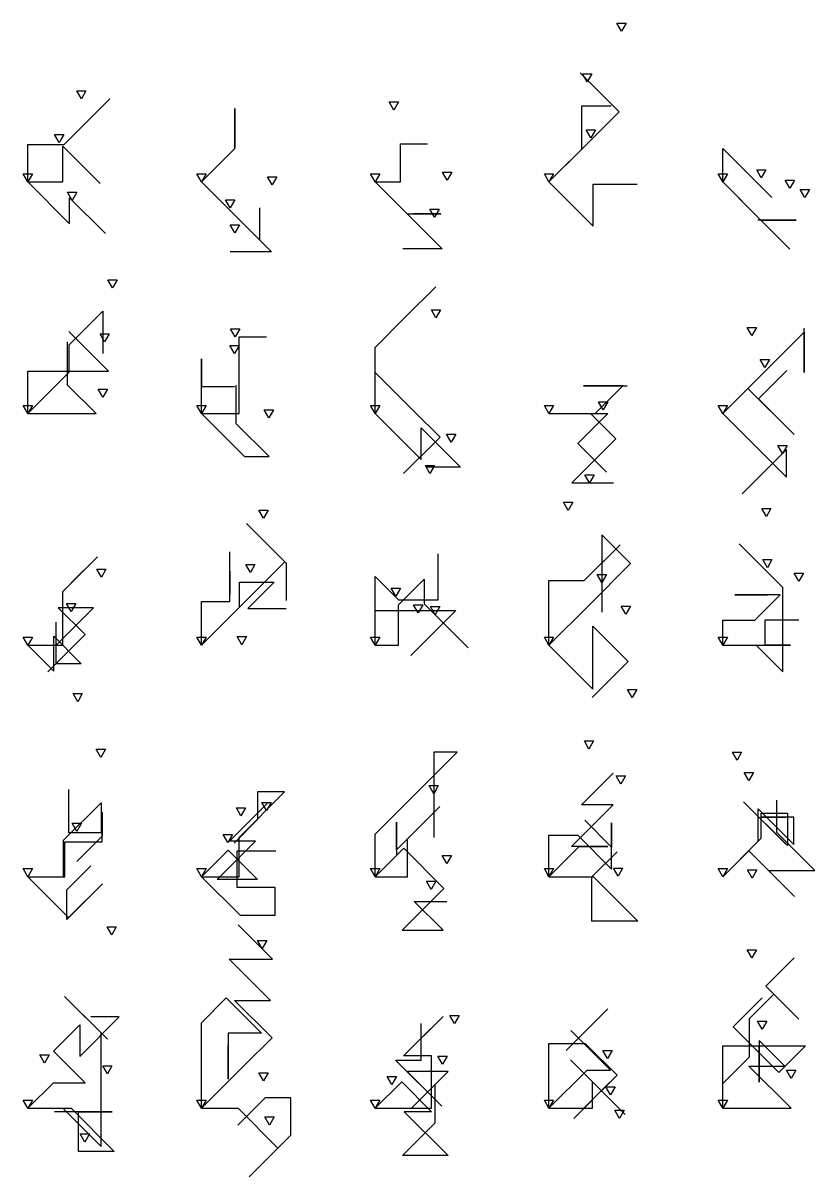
# Model space of a CAD drawing. Header units: metres. Extents: x 306 to 1743, y 254 to 1897.
# Drawn here: x 306 to 990, y 901 to 1897 of the extents above; entities that cross this region are included whole.
import ezdxf

# ---------------------------------------------------------------- set-up
doc = ezdxf.new("R2010")
doc.units = ezdxf.units.M

msp = doc.modelspace()

# ---------------------------------------------------------------- linework, layer by layer
for p, q in [((820.58026, 1820.5802), (786.77264, 1854.3878)), ((341.41525, 1792.3411), (380.88895, 1831.8148)), ((788.4611, 1788.4612), (788.4611, 1825.892)), ((788.4611, 1825.892), (813.6166, 1825.892)), ((488.85797, 1788.858), (488.85797, 1823.4094)), ((488.85797, 1823.4094), (488.85797, 1789.8036)), ((795.5492, 1795.5492), (820.58026, 1820.5802)), ((760, 1760), (795.5492, 1795.5492)), ((310, 1760), (310, 1792.3411)), ((310, 1792.3411), (341.41525, 1792.3411)), ((340.2797, 1760), (340.2797, 1791.0054)), ((340.2797, 1791.0054), (372.51675, 1758.7683)), ((460, 1760), (488.85797, 1788.858)), ((631.7596, 1760), (631.7596, 1793.0795)), ((631.7596, 1793.0795), (655.0339, 1793.0795)), ((760, 1760), (788.4611, 1788.4612)), ((910, 1760), (910, 1788.9154)), ((910, 1788.9154), (931.35333, 1767.5621)), ((931.35333, 1767.5621), (952.2842, 1746.6312)), ((310, 1760), (346.19977, 1723.8002)), ((310, 1760), (340.2797, 1760)), ((460, 1760), (485.50082, 1734.4991)), ((460, 1760), (480.07037, 1739.9297)), ((610, 1760), (631.7596, 1760)), ((610, 1760), (637.4335, 1732.5665)), ((610, 1760), (644.08276, 1725.9172)), ((760, 1760), (798.2431, 1721.7568)), ((798.2431, 1721.7568), (798.2431, 1758.0887)), ((798.2431, 1758.0887), (836.2168, 1758.0887)), ((910, 1760), (942.85474, 1727.1453)), ((910, 1760), (937.35895, 1732.6411)), ((346.19977, 1723.8002), (346.19977, 1746.351)), ((346.19977, 1746.351), (377.15662, 1715.394)), ((480.07037, 1739.9297), (510.34036, 1709.6597)), ((485.50082, 1734.4991), (520.43823, 1699.5618)), ((510.34036, 1709.6597), (510.34036, 1737.7299)), ((637.4335, 1732.5665), (666.7681, 1732.5665)), ((666.7681, 1732.5665), (643.14777, 1732.5665)), ((644.08276, 1725.9172), (667.6793, 1702.3207)), ((937.35895, 1732.6411), (968.03723, 1701.9629)), ((973.2722, 1727.1453), (940.3746, 1727.1453)), ((942.85474, 1727.1453), (973.2722, 1727.1453)), ((968.03723, 1701.9629), (943.2953, 1726.7048)), ((520.43823, 1699.5618), (484.86758, 1699.5618)), ((667.6793, 1702.3207), (633.89905, 1702.3207)), ((635.98206, 1643.1476), (662.434, 1669.5995)), ((345.88788, 1619.4678), (374.79266, 1648.3726)), ((374.79266, 1648.3726), (374.79266, 1611.8618)), ((610, 1617.1655), (635.98206, 1643.1476)), ((379.6312, 1596.5929), (345.4343, 1630.7898)), ((492.65182, 1590.318), (492.65182, 1626.2838)), ((492.65182, 1626.2838), (516.02155, 1626.2838)), ((942.1261, 1592.1261), (980.27826, 1630.2782)), ((980.27826, 1595.5037), (980.27826, 1633.7666)), ((980.27826, 1630.2782), (980.27826, 1595.5037)), ((344.445, 1584.5991), (344.445, 1621.9556)), ((345.88788, 1595.888), (345.88788, 1619.4678)), ((610, 1580.8289), (610, 1617.1655)), ((460, 1582.7616), (460, 1607.2986)), ((460, 1607.2986), (460, 1583.4613)), ((310, 1560), (310, 1596.5929)), ((310, 1596.5929), (345.5925, 1596.5929)), ((310, 1560), (345.88788, 1595.888)), ((345.5925, 1596.5929), (379.6312, 1596.5929)), ((610, 1560), (610, 1595.5839)), ((610, 1595.5839), (643.71985, 1561.864)), ((940.7221, 1572.742), (965.2107, 1597.2305)), ((369.0442, 1560), (344.445, 1584.5991)), ((490.0424, 1551.2106), (490.0424, 1584.4541)), ((492.65182, 1560), (492.65182, 1590.318)), ((910, 1560), (942.1261, 1592.1261)), ((460, 1583.4613), (488.56833, 1583.4613)), ((460, 1560), (460, 1582.7616)), ((610, 1560), (610, 1580.8289)), ((823.7163, 1583.9948), (789.8453, 1583.9948)), ((789.8453, 1583.9948), (827.47943, 1583.9948)), ((799.7215, 1560), (823.7163, 1583.9948)), ((910, 1560), (931.732, 1581.7319)), ((931.732, 1581.7319), (971.5382, 1541.9258)), ((971.5382, 1541.9258), (940.7221, 1572.742)), ((310, 1560), (343.08273, 1560)), ((343.08273, 1560), (369.0442, 1560)), ((460, 1560), (497.1542, 1522.8458)), ((460, 1560), (492.65182, 1560)), ((610, 1560), (649.6488, 1520.3512)), ((643.71985, 1561.864), (665.97345, 1539.6105)), ((760, 1560), (799.7215, 1560)), ((760, 1560), (795.828, 1560)), ((760, 1560), (782.2142, 1560)), ((782.2142, 1560), (810.7621, 1560)), ((810.7621, 1560), (784.9695, 1534.2074)), ((795.828, 1560), (817.75476, 1538.0732)), ((910, 1560), (935.3284, 1534.6715)), ((518.40717, 1522.8458), (490.0424, 1551.2106)), ((649.6488, 1520.3512), (649.6488, 1547.7227)), ((649.6488, 1547.7227), (683.5331, 1513.8384)), ((665.97345, 1539.6105), (634.4994, 1508.1365)), ((817.75476, 1538.0732), (779.756, 1500.0745)), ((935.3284, 1534.6715), (964.9322, 1505.0677)), ((784.9695, 1534.2074), (809.68805, 1509.4889)), ((964.9322, 1528.8461), (926.8791, 1490.793)), ((964.9322, 1505.0677), (964.9322, 1528.8461)), ((497.1542, 1522.8458), (518.40717, 1522.8458)), ((683.5331, 1513.8384), (654.23553, 1513.8384)), ((779.756, 1500.0745), (815.70734, 1500.0745)), ((531.9611, 1431.9612), (498.90317, 1465.0192)), ((498.90317, 1465.0192), (533.024, 1430.8983)), ((830.47327, 1430.4733), (805.6742, 1455.2723)), ((805.6742, 1455.2723), (805.6742, 1417.6829)), ((790.46484, 1415.8354), (821.3219, 1446.6925)), ((821.3219, 1446.6925), (793.88617, 1419.2568)), ((961.93414, 1409.8877), (924.2421, 1447.5797)), ((340.2132, 1406.4711), (370.1595, 1436.4174)), ((370.1595, 1436.4174), (347.59723, 1413.8551)), ((484.56335, 1403.6317), (484.56335, 1440.6697)), ((664.28656, 1399.0272), (664.28656, 1438.8187)), ((493.94238, 1393.9424), (531.9611, 1431.9612)), ((533.024, 1430.8983), (533.024, 1398.5653)), ((794.56744, 1394.5675), (830.47327, 1430.4733)), ((484.56335, 1397.7825), (484.56335, 1423.8986)), ((484.56335, 1423.8986), (484.56335, 1403.6317)), ((610, 1394.9412), (610, 1419.1482)), ((610, 1419.1482), (630.121, 1399.0272)), ((630.0394, 1394.8293), (652.2126, 1417.0026)), ((652.2126, 1417.0026), (652.2126, 1395.6885)), ((760, 1388.619), (760, 1415.8354)), ((760, 1415.8354), (790.46484, 1415.8354)), ((805.6742, 1417.6829), (805.6742, 1388.4788)), ((340.2132, 1380.22), (340.2132, 1406.4711)), ((492.85947, 1392.8595), (492.85947, 1414.4847)), ((492.85947, 1414.4847), (522.74756, 1414.4847)), ((522.74756, 1414.4847), (499.9617, 1391.6989)), ((961.93414, 1374.9026), (961.93414, 1409.8877)), ((460, 1360), (460, 1397.7825)), ((460, 1397.7825), (484.56335, 1397.7825)), ((630.121, 1399.0272), (664.28656, 1399.0272)), ((652.2126, 1395.6885), (690.2561, 1357.645)), ((959.5496, 1403.4296), (920.47253, 1403.4296)), ((920.47253, 1403.4296), (948.4969, 1403.4296)), ((937.76764, 1381.6476), (959.5496, 1403.4296)), ((334.5132, 1360), (366.74353, 1392.2303)), ((366.74353, 1392.2303), (336.4065, 1392.2303)), ((336.4065, 1392.2303), (359.51593, 1369.1208)), ((460, 1360), (493.94238, 1393.9424)), ((460, 1360), (492.85947, 1392.8595)), ((499.9617, 1391.6989), (533.1927, 1391.6989)), ((610, 1360), (610, 1394.9412)), ((610, 1360), (610, 1389.9137)), ((610, 1389.9137), (644.8052, 1389.9137)), ((630.0394, 1360), (630.0394, 1394.8293)), ((679.5489, 1389.9137), (640.6937, 1351.0585)), ((640.6937, 1351.0585), (677.47, 1387.8347)), ((644.8052, 1389.9137), (679.5489, 1389.9137)), ((760, 1360), (794.56744, 1394.5675)), ((760, 1360), (760, 1388.619)), ((334.63605, 1343.9567), (334.63605, 1379.7104)), ((340.2132, 1360), (340.2132, 1380.22)), ((797.968, 1354.798), (797.968, 1376.3683)), ((797.968, 1376.3683), (828.4176, 1345.9187)), ((910, 1360), (910, 1381.6476)), ((910, 1381.6476), (937.76764, 1381.6476)), ((946.6988, 1360), (946.6988, 1381.857)), ((946.6988, 1381.857), (975.704, 1381.857)), ((359.51593, 1369.1208), (327.3175, 1336.9225)), ((332.41797, 1337.582), (332.41797, 1367.6526)), ((332.41797, 1367.6526), (356.11392, 1343.9567)), ((961.93414, 1337.0137), (961.93414, 1374.9026)), ((310, 1360), (340.2132, 1360)), ((310, 1360), (332.41797, 1337.582)), ((310, 1360), (334.5132, 1360)), ((610, 1360), (630.0394, 1360)), ((760, 1360), (797.968, 1322.032)), ((910, 1360), (932.29364, 1360)), ((910, 1360), (938.9479, 1360)), ((932.29364, 1360), (968.56165, 1360)), ((938.9479, 1360), (961.93414, 1337.0137)), ((968.56165, 1360), (946.6988, 1360)), ((828.4176, 1345.9187), (797.16785, 1314.669)), ((797.968, 1322.032), (797.968, 1354.798)), ((356.11392, 1343.9567), (334.63605, 1343.9567)), ((647.848, 1234.7096), (680.7284, 1267.59)), ((680.7284, 1267.59), (660.45605, 1267.59)), ((660.45605, 1267.59), (660.45605, 1232.6644)), ((787.99335, 1222.0765), (815.34875, 1249.4319)), ((345.3958, 1197.789), (345.3958, 1235.3508)), ((492.41495, 1193.9111), (531.7222, 1233.2184)), ((531.7222, 1233.2184), (508.48288, 1233.2184)), ((508.48288, 1233.2184), (508.48288, 1209.4672)), ((610, 1196.8616), (647.848, 1234.7096)), ((660.45605, 1232.6644), (660.45605, 1193.887)), ((956.7787, 1198.0555), (956.7787, 1226.1588)), ((341.01816, 1191.4573), (373.5046, 1223.9437)), ((373.5046, 1223.9437), (373.5046, 1197.789)), ((374.24844, 1190.1013), (374.24844, 1215.8984)), ((374.24844, 1215.8984), (374.24844, 1195.0056)), ((484.06335, 1190.6987), (517.5457, 1224.1812)), ((665.7793, 1220.614), (628.3028, 1183.1376)), ((637.8478, 1192.6825), (665.7793, 1220.614)), ((779.4917, 1186.134), (815.43414, 1222.0765)), ((815.43414, 1222.0765), (787.99335, 1222.0765)), ((965.8903, 1186.8522), (927.9565, 1224.786)), ((927.9565, 1224.786), (964.5844, 1188.1581)), ((940.61053, 1190.6105), (940.61053, 1218.7386)), ((940.61053, 1218.7386), (971.4503, 1187.8989)), ((508.48288, 1209.4672), (488.08005, 1189.0643)), ((628.3028, 1183.1376), (628.3028, 1207.0059)), ((628.3028, 1207.0059), (628.3028, 1178.9924)), ((814.06696, 1185.6239), (790.8089, 1208.882)), ((814.06696, 1166.666), (814.06696, 1206.5386)), ((814.06696, 1206.5386), (814.06696, 1185.6239)), ((943.2952, 1193.2952), (943.2952, 1214.8849)), ((943.2952, 1214.8849), (965.8903, 1214.8849)), ((971.4503, 1211.5132), (943.3625, 1211.5132)), ((943.3625, 1211.5132), (964.1525, 1211.5132)), ((965.8903, 1214.8849), (965.8903, 1186.8522)), ((971.4503, 1187.8989), (971.4503, 1211.5132)), ((373.5046, 1197.789), (345.3958, 1197.789)), ((610, 1160), (610, 1196.8616)), ((760, 1160), (760, 1195.9021)), ((760, 1195.9021), (784.8309, 1195.9021)), ((784.8309, 1195.9021), (814.06696, 1166.666)), ((989.5662, 1165.2681), (956.7787, 1198.0555)), ((341.01816, 1160), (341.01816, 1191.4573)), ((342.143, 1160), (342.143, 1190.1013)), ((342.143, 1190.1013), (374.24844, 1190.1013)), ((374.24844, 1195.0056), (352.4644, 1173.2216)), ((473.6281, 1157.6254), (506.70154, 1190.6987)), ((506.70154, 1190.6987), (484.06335, 1190.6987)), ((492.41495, 1160), (492.41495, 1193.9111)), ((637.8478, 1160), (637.8478, 1192.6825)), ((760, 1160), (786.13403, 1186.134)), ((810.9022, 1186.134), (779.4917, 1186.134)), ((786.13403, 1186.134), (810.9022, 1186.134)), ((910, 1160), (943.2952, 1193.2952)), ((910, 1160), (940.61053, 1190.6105)), ((460, 1160), (482.95392, 1182.954)), ((482.95392, 1182.954), (508.2826, 1157.6254)), ((490.9422, 1150.8258), (490.9422, 1182.3892)), ((490.9422, 1182.3892), (524.3148, 1182.3892)), ((610, 1160), (634.6373, 1184.6373)), ((634.6373, 1184.6373), (669.32733, 1149.9473)), ((797.1072, 1159.7993), (818.72565, 1181.4177)), ((818.72565, 1181.4177), (797.64813, 1160.3402)), ((910, 1160), (932.4391, 1182.4391)), ((932.4391, 1182.4391), (971.94037, 1142.9379)), ((364.47354, 1169.3392), (343.71246, 1148.5781)), ((343.86563, 1148.7313), (364.47354, 1169.3392)), ((310, 1160), (341.01816, 1160)), ((310, 1160), (342.143, 1160)), ((310, 1160), (345.33334, 1124.6666)), ((460, 1160), (493.26724, 1126.7328)), ((460, 1160), (492.41495, 1160)), ((508.2826, 1157.6254), (473.6281, 1157.6254)), ((610, 1160), (637.8478, 1160)), ((760, 1160), (798.38513, 1160)), ((797.1072, 1121.7067), (797.1072, 1159.7993)), ((798.38513, 1160), (836.6784, 1121.7067)), ((971.94037, 1142.9379), (949.6101, 1165.2681)), ((949.6101, 1165.2681), (989.5662, 1165.2681)), ((374.54877, 1153.8821), (343.86563, 1123.199)), ((343.86563, 1123.199), (343.86563, 1148.7313)), ((345.33334, 1124.6666), (374.54877, 1153.8821)), ((523.67163, 1150.8258), (490.9422, 1150.8258)), ((523.67163, 1126.7328), (523.67163, 1150.8258)), ((669.32733, 1149.9473), (633.15546, 1113.7754)), ((668.5431, 1113.7754), (643.7391, 1138.5795)), ((643.7391, 1138.5795), (671.7057, 1138.5795)), ((493.26724, 1126.7328), (523.67163, 1126.7328)), ((521.41016, 1088.9236), (491.802, 1118.5317)), ((836.6784, 1121.7067), (797.1072, 1121.7067)), ((633.15546, 1113.7754), (668.5431, 1113.7754)), ((519.51447, 1053.1743), (483.76517, 1088.9236)), ((483.76517, 1088.9236), (521.41016, 1088.9236)), ((947.1166, 1065.3878), (971.7105, 1089.9817)), ((373.29886, 1025.182), (341.79242, 1056.6885)), ((341.79242, 1056.6885), (378.75476, 1019.72614)), ((933.0713, 1037.5581), (954.0087, 1058.4956)), ((975.5949, 1036.9094), (947.1166, 1065.3878)), ((954.0087, 1058.4956), (975.5949, 1036.9094)), ((460, 1033.9143), (481.41296, 1055.3273)), ((481.41296, 1055.3273), (511.7397, 1025.0006)), ((520.892, 1020.892), (488.60977, 1053.1743)), ((488.60977, 1053.1743), (519.51447, 1053.1743)), ((918.93384, 1030.3497), (944.02527, 1055.4412)), ((354.92215, 1004.8177), (389.0058, 1038.9014)), ((389.0058, 1038.9014), (364.34158, 1038.9014)), ((634.4106, 1005.26666), (668.5222, 1039.3783)), ((668.5222, 1039.3783), (647.6454, 1018.50146)), ((810.7944, 1045.8024), (774.86145, 1009.86945)), ((785.55414, 1020.56213), (810.7944, 1045.8024)), ((933.0713, 1004.48517), (933.0713, 1037.5581)), ((332.15527, 1009.43353), (354.92215, 1032.2004)), ((354.92215, 1032.2004), (354.92215, 1004.8177)), ((460, 995.4605), (460, 1033.9143)), ((649.677, 1001.6087), (649.677, 1033.2802)), ((813.11316, 993.00305), (778.8321, 1027.2842)), ((778.8321, 1027.2842), (812.42377, 993.6925)), ((958.3619, 990.92175), (918.93384, 1030.3497)), ((373.29886, 1001.9837), (373.29886, 1025.182)), ((511.7397, 1025.0006), (483.0921, 1025.0006)), ((483.0921, 1025.0006), (483.0921, 985.02045)), ((496.6895, 996.6895), (520.892, 1020.892)), ((812.42377, 993.6925), (785.55414, 1020.56213)), ((963.56836, 996.3913), (941.4399, 1018.5198)), ((941.4399, 1018.5198), (941.4399, 982.6024)), ((359.46472, 982.1241), (332.15527, 1009.43353)), ((483.0921, 985.02045), (483.0921, 1014.1269)), ((760, 987.09766), (760, 1016.09467)), ((760, 1016.09467), (791.2743, 1016.09467)), ((791.2743, 1016.09467), (818.7365, 988.63245)), ((910, 983.2684), (910, 1013.9176)), ((910, 1013.9176), (942.6135, 1013.9176)), ((941.4399, 982.6024), (941.4399, 1013.5619)), ((942.6135, 1013.9176), (981.3577, 1013.9176)), ((981.3577, 1013.9176), (958.3619, 990.92175)), ((373.29886, 965.607), (373.29886, 1001.9837)), ((460, 960), (496.6895, 996.6895)), ((667.42065, 961.80176), (627.6137, 1001.6087)), ((627.6137, 1001.6087), (649.677, 1001.6087)), ((658.51544, 1005.26666), (634.4106, 1005.26666)), ((658.51544, 981.2653), (658.51544, 1005.26666)), ((817.2101, 963.2435), (778.5024, 1001.95123)), ((778.5024, 1001.95123), (810.589, 969.8646)), ((910, 981.4139), (933.0713, 1004.48517)), ((460, 960), (460, 995.4605)), ((673.063, 991.71436), (637.50806, 991.71436)), ((637.50806, 991.71436), (667.42065, 961.80176)), ((641.34863, 960), (673.063, 991.71436)), ((760, 960), (793.00305, 993.00305)), ((760, 960), (760, 987.09766)), ((818.7365, 988.63245), (790.18463, 960.08057)), ((825.87256, 954.58105), (791.82355, 988.63007)), ((791.82355, 988.63007), (817.2101, 963.2435)), ((793.00305, 993.00305), (813.11316, 993.00305)), ((968.9895, 960), (932.5982, 996.3913)), ((932.5982, 996.3913), (963.56836, 996.3913)), ((310, 960), (332.12408, 982.1241)), ((332.12408, 982.1241), (359.46472, 982.1241)), ((610, 960), (632.83936, 982.83936)), ((632.83936, 982.83936), (658.6627, 957.016)), ((658.51544, 960), (658.51544, 981.2653)), ((661.78406, 947.5352), (661.78406, 980.476)), ((812.5735, 982.4694), (781.3665, 951.26245)), ((790.18463, 960.08057), (812.5735, 982.4694)), ((797.5932, 960), (797.5932, 982.86035)), ((797.5932, 982.86035), (825.87256, 954.58105)), ((910, 960), (910, 983.2684)), ((910, 960), (910, 981.4139)), ((515.017, 969.1806), (491.35962, 945.5232)), ((537.1843, 969.1806), (515.017, 969.1806)), ((537.1843, 936.79), (537.1843, 969.1806)), ((310, 960), (340.3754, 960)), ((310, 960), (347.36493, 960)), ((360.7053, 956.98883), (333.19275, 956.98883)), ((340.3754, 960), (373.29886, 927.07654)), ((347.36493, 960), (384.64194, 922.72296)), ((353.91022, 922.72296), (353.91022, 956.98883)), ((353.91022, 956.98883), (382.81497, 956.98883)), ((382.81497, 956.98883), (360.7053, 956.98883)), ((373.29886, 927.07654), (373.29886, 965.607)), ((460, 960), (491.72302, 960)), ((491.72302, 960), (526.05865, 925.66437)), ((610, 960), (635.7079, 960)), ((610, 960), (641.34863, 960)), ((658.6627, 957.016), (635.05334, 957.016)), ((635.05334, 957.016), (672.8634, 919.20593)), ((635.7079, 960), (658.51544, 960)), ((760, 960), (797.5932, 960)), ((910, 960), (932.3348, 960)), ((932.3348, 960), (968.9895, 960)), ((633.4548, 919.20593), (661.78406, 947.5352)), ((501.13162, 900.7373), (537.1843, 936.79)), ((384.64194, 922.72296), (353.91022, 922.72296)), ((526.05865, 925.66437), (501.13162, 900.7373)), ((672.8634, 919.20593), (633.4548, 919.20593))]:
    msp.add_line(p, q)
for points in [[(822.63367, 1890.2488), (818.63367, 1897.2488), (826.63367, 1897.2488), (826.6338, 1897.2489, 0.0001)], [(793.0195, 1846.489), (789.0195, 1853.489), (797.0195, 1853.489), (797.0196, 1853.4891, 0.0001)], [(356.30206, 1831.8148), (352.30206, 1838.8148), (360.30206, 1838.8148), (360.30215, 1838.815, 0.0001)], [(626.002, 1822.1113), (622.002, 1829.1113), (630.002, 1829.1113), (630.00214, 1829.1115, 0.0001)], [(796.22736, 1798.0782), (792.22736, 1805.0782), (800.22736, 1805.0782), (800.2275, 1805.0784, 0.0001)], [(337.2294, 1794.0557), (333.2294, 1801.0557), (341.2294, 1801.0557), (341.2295, 1801.0558, 0.0001)], [(310, 1760), (306, 1767), (314, 1767), (314.0001, 1767.0001, 0.0001)], [(310, 1760), (306, 1767), (314, 1767), (314.0001, 1767.0001, 0.0001)], [(310, 1760), (306, 1767), (314, 1767), (314.0001, 1767.0001, 0.0001)], [(460, 1760), (456, 1767), (464, 1767), (464.0001, 1767.0001, 0.0001)], [(460, 1760), (456, 1767), (464, 1767), (464.0001, 1767.0001, 0.0001)], [(460, 1760), (456, 1767), (464, 1767), (464.0001, 1767.0001, 0.0001)], [(521.0693, 1757.5923), (517.0693, 1764.5923), (525.0693, 1764.5923), (525.0694, 1764.5924, 0.0001)], [(610, 1760), (606, 1767), (614, 1767), (614.0001, 1767.0001, 0.0001)], [(610, 1760), (606, 1767), (614, 1767), (614.0001, 1767.0001, 0.0001)], [(610, 1760), (606, 1767), (614, 1767), (614.0001, 1767.0001, 0.0001)], [(672.1836, 1761.6024), (668.1836, 1768.6024), (676.1836, 1768.6024), (676.1837, 1768.6025, 0.0001)], [(760, 1760), (756, 1767), (764, 1767), (764.0001, 1767.0001, 0.0001)], [(760, 1760), (756, 1767), (764, 1767), (764.0001, 1767.0001, 0.0001)], [(760, 1760), (756, 1767), (764, 1767), (764.0001, 1767.0001, 0.0001)], [(910, 1760), (906, 1767), (914, 1767), (914.0001, 1767.0001, 0.0001)], [(910, 1760), (906, 1767), (914, 1767), (914.0001, 1767.0001, 0.0001)], [(910, 1760), (906, 1767), (914, 1767), (914.0001, 1767.0001, 0.0001)], [(943.2953, 1763.5876), (939.2953, 1770.5876), (947.2953, 1770.5876), (947.2954, 1770.5878, 0.0001)], [(967.8503, 1754.621), (963.8503, 1761.621), (971.8503, 1761.621), (971.8504, 1761.6211, 0.0001)], [(348.44275, 1744.1079), (344.44275, 1751.1079), (352.44275, 1751.1079), (352.44284, 1751.108, 0.0001)], [(484.86758, 1737.5579), (480.86758, 1744.5579), (488.86758, 1744.5579), (488.86768, 1744.558, 0.0001)], [(980.90924, 1746.6312), (976.90924, 1753.6312), (984.90924, 1753.6312), (984.90936, 1753.6313, 0.0001)], [(661.0728, 1729.4945), (657.0728, 1736.4945), (665.0728, 1736.4945), (665.07294, 1736.4946, 0.0001)], [(488.71698, 1716.1064), (484.71698, 1723.1064), (492.71698, 1723.1064), (492.71707, 1723.1066, 0.0001)], [(383.19, 1668.5455), (379.19, 1675.5455), (387.19, 1675.5455), (387.1901, 1675.5457, 0.0001)], [(662.434, 1642.5835), (658.434, 1649.5835), (666.434, 1649.5835), (666.43414, 1649.5836, 0.0001)], [(935.01086, 1627.4303), (931.01086, 1634.4303), (939.01086, 1634.4303), (939.011, 1634.4304, 0.0001)], [(376.40225, 1621.9556), (372.40225, 1628.9556), (380.40225, 1628.9556), (380.40234, 1628.9557, 0.0001)], [(489.18732, 1626.2838), (485.18732, 1633.2838), (493.18732, 1633.2838), (493.1874, 1633.2839, 0.0001)], [(488.56833, 1611.8657), (484.56833, 1618.8657), (492.56833, 1618.8657), (492.56842, 1618.8658, 0.0001)], [(946.2287, 1599.717), (942.2287, 1606.717), (950.2287, 1606.717), (950.2288, 1606.7172, 0.0001)], [(374.79266, 1574.0396), (370.79266, 1581.0396), (378.79266, 1581.0396), (378.79276, 1581.0397, 0.0001)], [(310, 1560), (306, 1567), (314, 1567), (314.0001, 1567.0001, 0.0001)], [(310, 1560), (306, 1567), (314, 1567), (314.0001, 1567.0001, 0.0001)], [(310, 1560), (306, 1567), (314, 1567), (314.0001, 1567.0001, 0.0001)], [(460, 1560), (456, 1567), (464, 1567), (464.0001, 1567.0001, 0.0001)], [(460, 1560), (456, 1567), (464, 1567), (464.0001, 1567.0001, 0.0001)], [(460, 1560), (456, 1567), (464, 1567), (464.0001, 1567.0001, 0.0001)], [(610, 1560), (606, 1567), (614, 1567), (614.0001, 1567.0001, 0.0001)], [(610, 1560), (606, 1567), (614, 1567), (614.0001, 1567.0001, 0.0001)], [(610, 1560), (606, 1567), (614, 1567), (614.0001, 1567.0001, 0.0001)], [(760, 1560), (756, 1567), (764, 1567), (764.0001, 1567.0001, 0.0001)], [(760, 1560), (756, 1567), (764, 1567), (764.0001, 1567.0001, 0.0001)], [(760, 1560), (756, 1567), (764, 1567), (764.0001, 1567.0001, 0.0001)], [(806.7505, 1563.2657), (802.7505, 1570.2657), (810.7505, 1570.2657), (810.7506, 1570.2659, 0.0001)], [(910, 1560), (906, 1567), (914, 1567), (914.0001, 1567.0001, 0.0001)], [(910, 1560), (906, 1567), (914, 1567), (914.0001, 1567.0001, 0.0001)], [(910, 1560), (906, 1567), (914, 1567), (914.0001, 1567.0001, 0.0001)], [(518.19165, 1556.3048), (514.19165, 1563.3048), (522.19165, 1563.3048), (522.1918, 1563.3049, 0.0001)], [(675.58484, 1535.1877), (671.58484, 1542.1877), (679.58484, 1542.1877), (679.58496, 1542.1879, 0.0001)], [(961.5203, 1525.4342), (957.5203, 1532.4342), (965.5203, 1532.4342), (965.52045, 1532.4343, 0.0001)], [(657.26544, 1508.1365), (653.26544, 1515.1365), (661.26544, 1515.1365), (661.26556, 1515.1366, 0.0001)], [(795.0001, 1500.0745), (791.0001, 1507.0745), (799.0001, 1507.0745), (799.00024, 1507.0746, 0.0001)], [(513.5473, 1469.6537), (509.5473, 1476.6537), (517.5473, 1476.6537), (517.5474, 1476.6538, 0.0001)], [(776.5508, 1476.3516), (772.5508, 1483.3516), (780.5508, 1483.3516), (780.5509, 1483.3517, 0.0001)], [(947.6503, 1470.9879), (943.6503, 1477.9879), (951.6503, 1477.9879), (951.65045, 1477.988, 0.0001)], [(373.5714, 1418.6459), (369.5714, 1425.6459), (377.5714, 1425.6459), (377.5715, 1425.646, 0.0001)], [(502.18784, 1422.7037), (498.18784, 1429.7037), (506.18784, 1429.7037), (506.18793, 1429.7039, 0.0001)], [(948.4969, 1426.8802), (944.4969, 1433.8802), (952.4969, 1433.8802), (952.497, 1433.8804, 0.0001)], [(805.6742, 1414.1129), (801.6742, 1421.1129), (809.6742, 1421.1129), (809.6743, 1421.113, 0.0001)], [(975.704, 1415.1305), (971.704, 1422.1305), (979.704, 1422.1305), (979.7041, 1422.1306, 0.0001)], [(627.77826, 1402.3104), (623.77826, 1409.3104), (631.77826, 1409.3104), (631.7784, 1409.3105, 0.0001)], [(347.59723, 1389.0344), (343.59723, 1396.0344), (351.59723, 1396.0344), (351.59732, 1396.0345, 0.0001)], [(646.9546, 1387.8347), (642.9546, 1394.8347), (650.9546, 1394.8347), (650.9547, 1394.8348, 0.0001)], [(661.66064, 1386.2405), (657.66064, 1393.2405), (665.66064, 1393.2405), (665.66077, 1393.2406, 0.0001)], [(826.45276, 1386.6902), (822.45276, 1393.6902), (830.45276, 1393.6902), (830.4529, 1393.6903, 0.0001)], [(310, 1360), (306, 1367), (314, 1367), (314.0001, 1367.0001, 0.0001)], [(310, 1360), (306, 1367), (314, 1367), (314.0001, 1367.0001, 0.0001)], [(310, 1360), (306, 1367), (314, 1367), (314.0001, 1367.0001, 0.0001)], [(460, 1360), (456, 1367), (464, 1367), (464.0001, 1367.0001, 0.0001)], [(460, 1360), (456, 1367), (464, 1367), (464.0001, 1367.0001, 0.0001)], [(460, 1360), (456, 1367), (464, 1367), (464.0001, 1367.0001, 0.0001)], [(494.8126, 1360.3539), (490.8126, 1367.3539), (498.8126, 1367.3539), (498.81268, 1367.354, 0.0001)], [(610, 1360), (606, 1367), (614, 1367), (614.0001, 1367.0001, 0.0001)], [(610, 1360), (606, 1367), (614, 1367), (614.0001, 1367.0001, 0.0001)], [(610, 1360), (606, 1367), (614, 1367), (614.0001, 1367.0001, 0.0001)], [(760, 1360), (756, 1367), (764, 1367), (764.0001, 1367.0001, 0.0001)], [(760, 1360), (756, 1367), (764, 1367), (764.0001, 1367.0001, 0.0001)], [(760, 1360), (756, 1367), (764, 1367), (764.0001, 1367.0001, 0.0001)], [(910, 1360), (906, 1367), (914, 1367), (914.0001, 1367.0001, 0.0001)], [(910, 1360), (906, 1367), (914, 1367), (914.0001, 1367.0001, 0.0001)], [(910, 1360), (906, 1367), (914, 1367), (914.0001, 1367.0001, 0.0001)], [(353.12833, 1311.1117), (349.12833, 1318.1117), (357.12833, 1318.1117), (357.12842, 1318.1118, 0.0001)], [(831.8465, 1314.669), (827.8465, 1321.669), (835.8465, 1321.669), (835.8466, 1321.6691, 0.0001)], [(794.51624, 1270.2644), (790.51624, 1277.2644), (798.51624, 1277.2644), (798.51636, 1277.2645, 0.0001)], [(373.15225, 1263.1073), (369.15225, 1270.1073), (377.15225, 1270.1073), (377.15234, 1270.1074, 0.0001)], [(922.3155, 1260.6221), (918.3155, 1267.6221), (926.3155, 1267.6221), (926.3156, 1267.6222, 0.0001)], [(821.96497, 1240.0381), (817.96497, 1247.0381), (825.96497, 1247.0381), (825.9651, 1247.0382, 0.0001)], [(932.58105, 1243.0847), (928.58105, 1250.0847), (936.58105, 1250.0847), (936.5812, 1250.0848, 0.0001)], [(660.45605, 1231.6986), (656.45605, 1238.6986), (664.45605, 1238.6986), (664.4562, 1238.6987, 0.0001)], [(494.11304, 1212.591), (490.11304, 1219.591), (498.11304, 1219.591), (498.11313, 1219.5911, 0.0001)], [(516.1938, 1217.1781), (512.1938, 1224.1781), (520.1938, 1224.1781), (520.1939, 1224.1782, 0.0001)], [(352.4644, 1199.1351), (348.4644, 1206.1351), (356.4644, 1206.1351), (356.46448, 1206.1353, 0.0001)], [(482.78424, 1189.4197), (478.78424, 1196.4197), (486.78424, 1196.4197), (486.78433, 1196.4198, 0.0001)], [(671.7057, 1171.3246), (667.7057, 1178.3246), (675.7057, 1178.3246), (675.7058, 1178.3247, 0.0001)], [(310, 1160), (306, 1167), (314, 1167), (314.0001, 1167.0001, 0.0001)], [(310, 1160), (306, 1167), (314, 1167), (314.0001, 1167.0001, 0.0001)], [(310, 1160), (306, 1167), (314, 1167), (314.0001, 1167.0001, 0.0001)], [(460, 1160), (456, 1167), (464, 1167), (464.0001, 1167.0001, 0.0001)], [(460, 1160), (456, 1167), (464, 1167), (464.0001, 1167.0001, 0.0001)], [(460, 1160), (456, 1167), (464, 1167), (464.0001, 1167.0001, 0.0001)], [(610, 1160), (606, 1167), (614, 1167), (614.0001, 1167.0001, 0.0001)], [(610, 1160), (606, 1167), (614, 1167), (614.0001, 1167.0001, 0.0001)], [(610, 1160), (606, 1167), (614, 1167), (614.0001, 1167.0001, 0.0001)], [(760, 1160), (756, 1167), (764, 1167), (764.0001, 1167.0001, 0.0001)], [(760, 1160), (756, 1167), (764, 1167), (764.0001, 1167.0001, 0.0001)], [(760, 1160), (756, 1167), (764, 1167), (764.0001, 1167.0001, 0.0001)], [(819.5949, 1160.3402), (815.5949, 1167.3402), (823.5949, 1167.3402), (823.59503, 1167.3403, 0.0001)], [(910, 1160), (906, 1167), (914, 1167), (914.0001, 1167.0001, 0.0001)], [(910, 1160), (906, 1167), (914, 1167), (914.0001, 1167.0001, 0.0001)], [(910, 1160), (906, 1167), (914, 1167), (914.0001, 1167.0001, 0.0001)], [(658.20557, 1149.0897), (654.20557, 1156.0897), (662.20557, 1156.0897), (662.2057, 1156.0898, 0.0001)], [(935.2905, 1158.8643), (931.2905, 1165.8643), (939.2905, 1165.8643), (939.29065, 1165.8644, 0.0001)], [(382.49255, 1109.7981), (378.49255, 1116.7981), (386.49255, 1116.7981), (386.49265, 1116.7982, 0.0001)], [(512.2946, 1098.0391), (508.29462, 1105.0391), (516.2946, 1105.0391), (516.29474, 1105.0392, 0.0001)], [(935.15546, 1089.9817), (931.15546, 1096.9817), (939.15546, 1096.9817), (939.1556, 1096.9818, 0.0001)], [(678.36096, 1033.2802), (674.36096, 1040.2802), (682.36096, 1040.2802), (682.3611, 1040.2803, 0.0001)], [(944.02527, 1028.3197), (940.02527, 1035.3197), (948.02527, 1035.3197), (948.0254, 1035.3198, 0.0001)], [(810.589, 1002.88947), (806.589, 1009.88947), (814.589, 1009.88947), (814.5891, 1009.8896, 0.0001)], [(324.4915, 999.0513), (320.4915, 1006.0513), (328.4915, 1006.0513), (328.49158, 1006.0514, 0.0001)], [(378.75476, 989.80615), (374.75476, 996.80615), (382.75476, 996.80615), (382.75485, 996.8063, 0.0001)], [(667.9925, 998.15436), (663.9925, 1005.15436), (671.9925, 1005.15436), (671.9926, 1005.1545, 0.0001)], [(513.50116, 983.71783), (509.50116, 990.71783), (517.50116, 990.71783), (517.5013, 990.71796, 0.0001)], [(624.3268, 980.476), (620.3268, 987.476), (628.3268, 987.476), (628.3269, 987.47614, 0.0001)], [(969.16644, 985.8353), (965.16644, 992.8353), (973.16644, 992.8353), (973.16656, 992.83545, 0.0001)], [(813.1215, 971.6094), (809.1215, 978.6094), (817.1215, 978.6094), (817.12164, 978.6095, 0.0001)], [(310, 960), (306, 967), (314, 967), (314.0001, 967.0001, 0.0001)], [(310, 960), (306, 967), (314, 967), (314.0001, 967.0001, 0.0001)], [(310, 960), (306, 967), (314, 967), (314.0001, 967.0001, 0.0001)], [(460, 960), (456, 967), (464, 967), (464.0001, 967.0001, 0.0001)], [(460, 960), (456, 967), (464, 967), (464.0001, 967.0001, 0.0001)], [(460, 960), (456, 967), (464, 967), (464.0001, 967.0001, 0.0001)], [(610, 960), (606, 967), (614, 967), (614.0001, 967.0001, 0.0001)], [(610, 960), (606, 967), (614, 967), (614.0001, 967.0001, 0.0001)], [(610, 960), (606, 967), (614, 967), (614.0001, 967.0001, 0.0001)], [(760, 960), (756, 967), (764, 967), (764.0001, 967.0001, 0.0001)], [(760, 960), (756, 967), (764, 967), (764.0001, 967.0001, 0.0001)], [(760, 960), (756, 967), (764, 967), (764.0001, 967.0001, 0.0001)], [(910, 960), (906, 967), (914, 967), (914.0001, 967.0001, 0.0001)], [(910, 960), (906, 967), (914, 967), (914.0001, 967.0001, 0.0001)], [(910, 960), (906, 967), (914, 967), (914.0001, 967.0001, 0.0001)], [(820.8461, 951.26245), (816.8461, 958.26245), (824.8461, 958.26245), (824.84625, 958.2626, 0.0001)], [(518.74457, 945.5232), (514.74457, 952.5232), (522.74457, 952.5232), (522.7447, 952.5233, 0.0001)], [(359.3612, 930.8204), (355.3612, 937.8204), (363.3612, 937.8204), (363.3613, 937.8205, 0.0001)]]:
    msp.add_3dface(points)

doc.saveas('drawing.dxf')
